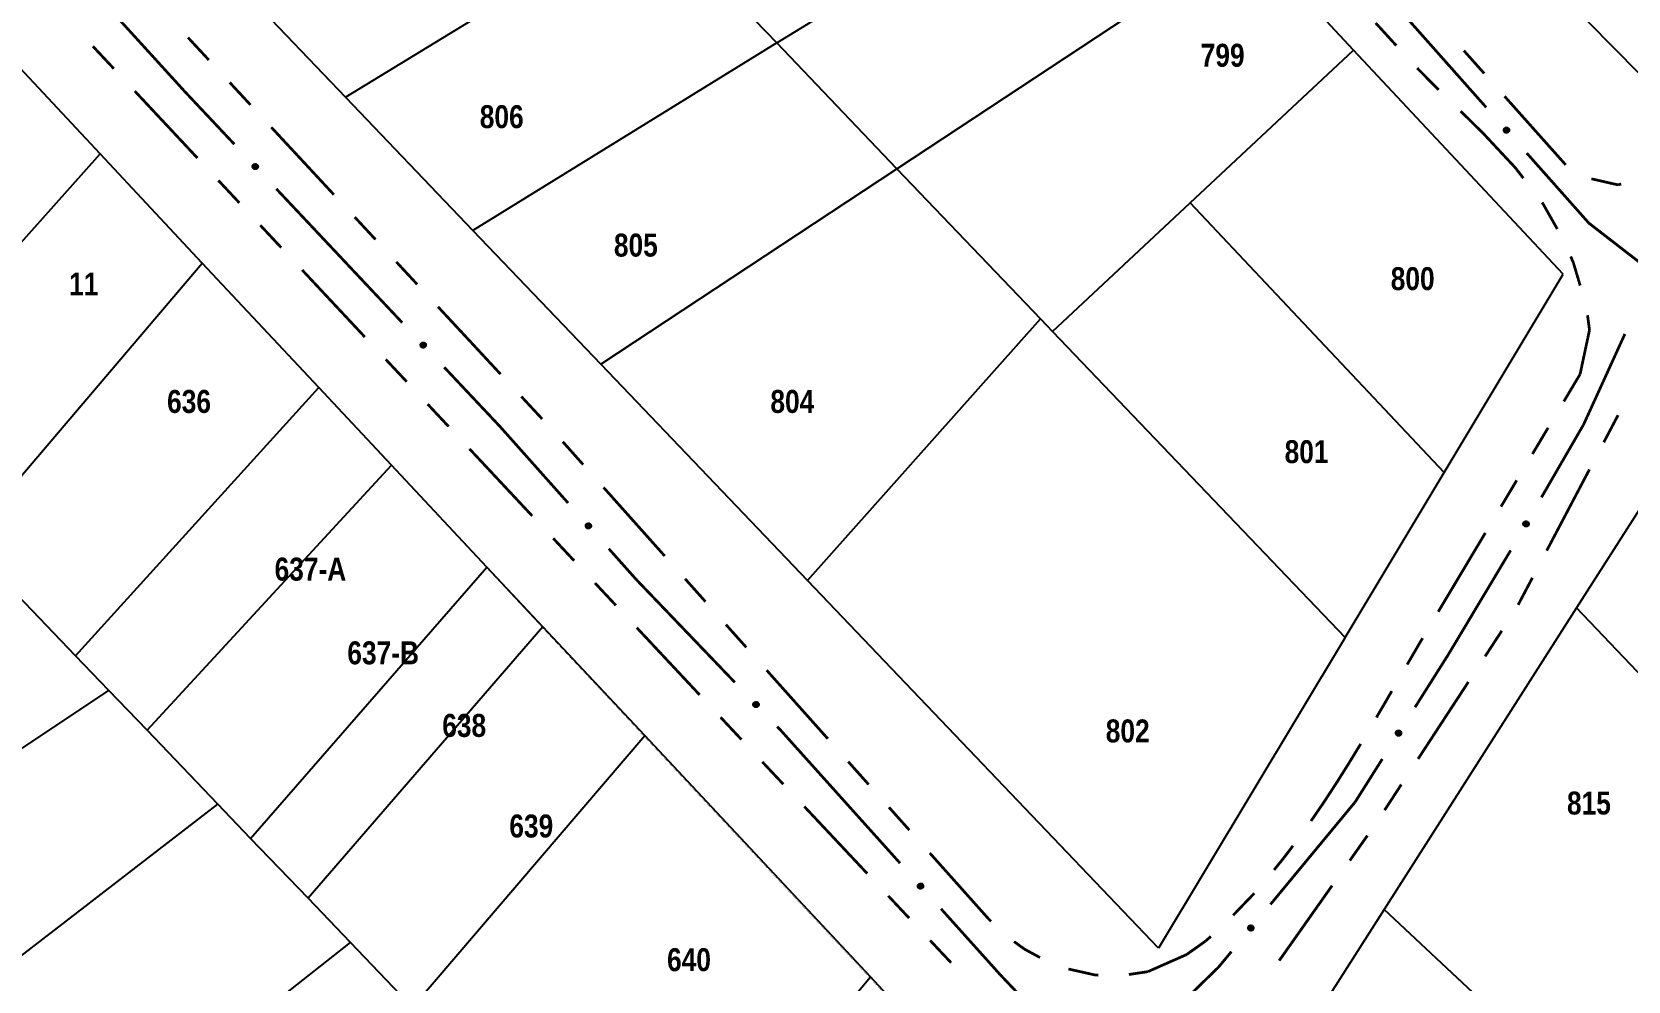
# Model space of a CAD drawing. Extents: x 201549 to 203722, y 4857623 to 4859778.
# Drawn here: x 202522.9 to 202627.1, y 4859147.4 to 4859209.4 of the extents above; entities that cross this region are included whole.
import ezdxf
from ezdxf.enums import TextEntityAlignment as Align

# ---------------------------------------------------------------- set-up
doc = ezdxf.new("R2010")
doc.units = 0
doc.header["$LTSCALE"] = 1.5
doc.header["$MEASUREMENT"] = 0
for name, color, linetype in [('CD-MALHA-LOTES', 40, 'CONTINUOUS'), ('RU-QUADRAS', 6, 'CONTINUOUS'), ('SV-EIXO-RUA-N-PAV', 6, 'CONTINUOUS'), ('SV-RUA-NAO-PAV-S-GUIA-C-GUIA', 7, 'CONTINUOUS'), ('Th_NmrPort', 1, 'CONTINUOUS')]:
    doc.layers.add(name, color=color, linetype=linetype)
doc.styles.get("Standard").update_dxf_attribs({"font": 'swisscbo.ttf'})

msp = doc.modelspace()

# ---------------------------------------------------------------- linework, layer by layer
at = {"layer": 'CD-MALHA-LOTES', "linetype": 'Continuous'}
for p, q in [((202607.15, 4859227.69), (202629.65, 4859204.84)), ((202571.55, 4859208.65), (202595.17, 4859223.21)), ((202543.38, 4859205.12), (202563.31, 4859217.27)), ((202563.31, 4859217.27), (202571.55, 4859208.65)), ((202532.33, 4859216.68), (202543.38, 4859205.12)), ((202579.39, 4859200.44), (202602.3, 4859215.58)), ((202609.21, 4859208.19), (202602.3, 4859215.58)), ((202527.35, 4859201.42), (202520.24, 4859209.01)), ((202571.55, 4859208.65), (202551.7, 4859196.41)), ((202579.39, 4859200.44), (202571.55, 4859208.65)), ((202598.54, 4859198.21), (202609.21, 4859208.19)), ((202622.9, 4859193.54), (202609.21, 4859208.19)), ((202543.38, 4859205.12), (202551.7, 4859196.41)), ((202511.45, 4859183.63), (202527.35, 4859201.42)), ((202534.03, 4859194.27), (202527.35, 4859201.42)), ((202560.05, 4859187.67), (202579.39, 4859200.44)), ((202579.39, 4859200.44), (202588.76, 4859190.64)), ((202589.56, 4859189.8), (202598.54, 4859198.21)), ((202615.12, 4859180.59), (202598.54, 4859198.21)), ((202551.7, 4859196.41), (202560.05, 4859187.67)), ((202518.58, 4859176.12), (202534.03, 4859194.27)), ((202541.64, 4859186.14), (202534.03, 4859194.27)), ((202615.12, 4859180.59), (202622.9, 4859193.54)), ((202573.55, 4859173.54), (202588.76, 4859190.64)), ((202588.76, 4859190.64), (202589.56, 4859189.8)), ((202589.56, 4859189.8), (202608.66, 4859169.82)), ((202560.05, 4859187.67), (202573.55, 4859173.54)), ((202525.75, 4859168.63), (202541.64, 4859186.14)), ((202546.39, 4859181.07), (202541.64, 4859186.14)), ((202630.15, 4859181.75), (202623.78, 4859171.76)), ((202530.42, 4859163.76), (202546.39, 4859181.07)), ((202552.61, 4859174.42), (202546.39, 4859181.07)), ((202608.66, 4859169.82), (202615.12, 4859180.59)), ((202525.75, 4859168.63), (202519.56, 4859175.09)), ((202537.18, 4859156.7), (202552.61, 4859174.42)), ((202556.26, 4859170.52), (202552.61, 4859174.42)), ((202596.48, 4859149.53), (202573.55, 4859173.54)), ((202623.78, 4859171.76), (202611.2, 4859152.06)), ((202644.18, 4859150.26), (202623.78, 4859171.76)), ((202556.26, 4859170.52), (202540.94, 4859152.79)), ((202562.92, 4859163.41), (202556.26, 4859170.52)), ((202608.66, 4859169.82), (202596.48, 4859149.53)), ((202527.93, 4859166.36), (202525.75, 4859168.63)), ((202506.03, 4859151.82), (202527.93, 4859166.36)), ((202530.42, 4859163.76), (202527.93, 4859166.36)), ((202535.05, 4859158.93), (202530.42, 4859163.76)), ((202547.76, 4859145.68), (202562.92, 4859163.41)), ((202577.67, 4859147.65), (202562.92, 4859163.41)), ((202514.37, 4859142.99), (202535.05, 4859158.93)), ((202537.18, 4859156.7), (202535.05, 4859158.93)), ((202540.94, 4859152.79), (202537.18, 4859156.7)), ((202543.71, 4859149.9), (202540.94, 4859152.79)), ((202611.2, 4859152.06), (202602.43, 4859138.31)), ((202634.39, 4859130.41), (202611.2, 4859152.06)), ((202523.14, 4859133.7), (202543.71, 4859149.9)), ((202547, 4859146.47), (202543.71, 4859149.9)), ((202562.8, 4859130), (202577.67, 4859147.65)), ((202593.19, 4859130.97), (202577.67, 4859147.65))]:
    msp.add_line(p, q, dxfattribs=at)
at = {"layer": 'RU-QUADRAS', "linetype": 'Continuous'}
for points in [[(202334.2, 4859336.31, 0.01, 0.01, 0), (202359.63, 4859380.78, 0.01, 0.01, 0), (202431.07, 4859305.95, 0.01, 0.01, 0), (202473.24, 4859258.37, 0.01, 0.01, 0), (202504.96, 4859225.34, 0.01, 0.01, 0), (202609.09, 4859113.89, 0.01, 0.01, 0), (202649.91, 4859068.53, 0.01, 0.01, 0), (202690.97, 4859026.08, 0.01, 0.01, 0), (202707.86, 4859007.86, 0.01, 0.01, 0), (202732.76, 4858982.37, 0.01, 0.01, 0), (202786.51, 4858923.72, 0.01, 0.01, 0), (202817.55, 4858891.17, 0.01, 0.01, 0), (202785.28, 4858854.63, 0.01, 0.01, 0), (202645.57, 4859005.19, 0.01, 0.01, 0), (202637.52, 4859012.98, 0.01, 0.01, 0), (202489.97, 4859168.83, 0.01, 0.01, 0), (202473.82, 4859188.57, 0.01, 0.01, 0.0163932161), (202447.13, 4859214.72, 0.01, 0.01, -0.0030039758)], [(202520.07, 4859317.59, 0.01, 0.01, 0), (202528.45, 4859326.83, 0.01, 0.01, 0), (202553.18, 4859369.07, 0.01, 0.01, -0.0062454547), (202659.68, 4859256.08, 0.01, 0.01, 0), (202644.76, 4859232.94, 0.01, 0.01, 0), (202641.02, 4859224.22, 0.01, 0.01, 0), (202629.65, 4859204.84, 0.01, 0.01, -0.0097152506), (202584.4, 4859251.71, 0.01, 0.01, 0)], [(202488.29, 4859262.79, 0.01, 0.01, 0), (202515.2, 4859308.77, 0.01, 0.01, 0), (202622.9, 4859193.54, 0.01, 0.01, 0), (202596.48, 4859149.53, 0.01, 0.01, 0)], [(202602.43, 4859138.31, 0.01, 0.01, 0), (202630.15, 4859181.75, 0.01, 0.01, -0.0047944513), (202715.52, 4859089.91, 0.01, 0.01, 0), (202737.4, 4859069.1, 0.01, 0.01, 0), (202711.64, 4859024.83, 0.01, 0.01, 0), (202643.02, 4859096.11, 0.01, 0.01, 0), (202638.37, 4859102.7, 0.01, 0.01, 0)]]:
    msp.add_lwpolyline(points, format="xyseb", close=True, dxfattribs=at)
at = {"layer": 'SV-EIXO-RUA-N-PAV', "const_width": 0.18}
for points in [[(202609.904235, 4859213.421321), (202617.868751, 4859204.445438)], [(202532.920014, 4859205.439213), (202527.987956, 4859210.857531)], [(202533.381243, 4859204.948967), (202532.920014, 4859205.439213)], [(202536.122136, 4859202.035634), (202533.381243, 4859204.948967)], [(202620.52359, 4859201.453477), (202624.505848, 4859196.965535)], [(202547.085706, 4859190.382303), (202538.863028, 4859199.122301)], [(202624.505848, 4859196.965535), (202624.580294, 4859196.881636)], [(202624.580294, 4859196.881636), (202628.445173, 4859193.889374)], [(202624.231152, 4859183.725083), (202626.930811, 4859189.643566)], [(202553.495304, 4859183.569452), (202549.826598, 4859187.46897)], [(202553.924873, 4859183.087013), (202553.495304, 4859183.569452)], [(202623.983261, 4859183.296766), (202624.231152, 4859183.725083)], [(202557.914864, 4859178.605946), (202553.924873, 4859183.087013)], [(202621.478705, 4859178.969272), (202623.983261, 4859183.296766)], [(202562.352216, 4859173.622458), (202560.574859, 4859175.618567)], [(202615.411014, 4859168.725046), (202619.470752, 4859175.509813)], [(202562.578661, 4859173.386168), (202562.352216, 4859173.622458)], [(202568.805809, 4859166.888275), (202562.578661, 4859173.386168)], [(202613.224724, 4859165.264417), (202615.361136, 4859168.646095)], [(202615.361136, 4859168.646095), (202615.411014, 4859168.725046)], [(202571.754169, 4859163.811724), (202571.57343, 4859164.000322)], [(202572.247741, 4859163.262012), (202571.754169, 4859163.811724)], [(202579.596727, 4859155.077123), (202572.247741, 4859163.262012)], [(202609.317054, 4859159.079054), (202611.088313, 4859161.882739)], [(202603.783257, 4859152.387021), (202608.881372, 4859158.552183)], [(202608.881372, 4859158.552183), (202609.317054, 4859159.079054)], [(202586.12962, 4859147.801152), (202582.269085, 4859152.100799)], [(202600.405199, 4859148.301927), (202601.2342, 4859149.30444)], [(202599.904117, 4859147.814388), (202600.405199, 4859148.301927)], [(202586.282138, 4859147.640483), (202586.12962, 4859147.801152)], [(202590.412972, 4859143.288908), (202586.282138, 4859147.640483)], [(202592.736858, 4859140.840839), (202599.904117, 4859147.814388)]]:
    msp.add_lwpolyline(points, dxfattribs=at)
at = {"layer": 'SV-EIXO-RUA-N-PAV'}
for points in [[(202619.183148, 4859203.129991), (202619.232005, 4859203.127768), (202619.273542, 4859203.115867), (202619.305328, 4859203.09597), (202619.328833, 4859203.071063), (202619.350009, 4859203.042874), (202619.365088, 4859203.009743), (202619.373679, 4859202.969264), (202619.371794, 4859202.920237), (202619.356806, 4859202.878488), (202619.338966, 4859202.846281), (202619.314406, 4859202.820277), (202619.286677, 4859202.800165), (202619.251744, 4859202.785639), (202619.210638, 4859202.777333), (202619.161385, 4859202.780422), (202619.120744, 4859202.792369), (202619.090504, 4859202.812422), (202619.064518, 4859202.837278), (202619.043243, 4859202.866316), (202619.028629, 4859202.898924), (202619.02034, 4859202.940327), (202619.024034, 4859202.988898), (202619.035486, 4859203.029569), (202619.055109, 4859203.060083), (202619.080157, 4859203.085116), (202619.108172, 4859203.106699), (202619.140845, 4859203.123244), (202619.183148, 4859203.129991)], [(202537.51086, 4859200.398891), (202537.461958, 4859200.399689), (202537.420092, 4859200.410375), (202537.387739, 4859200.429337), (202537.36352, 4859200.453549), (202537.341531, 4859200.481109), (202537.325493, 4859200.513786), (202537.315725, 4859200.553998), (202537.316182, 4859200.603059), (202537.329947, 4859200.645226), (202537.346841, 4859200.677939), (202537.370633, 4859200.704648), (202537.397764, 4859200.72556), (202537.432258, 4859200.741098), (202537.473105, 4859200.750598), (202537.522427, 4859200.748945), (202537.563399, 4859200.738188), (202537.59421, 4859200.719024), (202537.62091, 4859200.694935), (202537.643021, 4859200.66653), (202537.65858, 4859200.634362), (202537.668071, 4859200.593218), (202537.665795, 4859200.544559), (202537.655532, 4859200.503572), (202537.636807, 4859200.4725), (202537.612499, 4859200.446748), (202537.585125, 4859200.424357), (202537.552948, 4859200.406868), (202537.51086, 4859200.398891)], [(202548.47443, 4859188.74556), (202548.425528, 4859188.746358), (202548.383662, 4859188.757043), (202548.35131, 4859188.776006), (202548.32709, 4859188.800217), (202548.305101, 4859188.827778), (202548.289063, 4859188.860455), (202548.279296, 4859188.900666), (202548.279752, 4859188.949727), (202548.293517, 4859188.991895), (202548.310411, 4859189.024608), (202548.334203, 4859189.051317), (202548.361334, 4859189.072229), (202548.395829, 4859189.087766), (202548.436676, 4859189.097266), (202548.485997, 4859189.095614), (202548.526969, 4859189.084856), (202548.557781, 4859189.065693), (202548.58448, 4859189.041604), (202548.606592, 4859189.013198), (202548.62215, 4859188.981031), (202548.631641, 4859188.939887), (202548.629365, 4859188.891228), (202548.619102, 4859188.850241), (202548.600377, 4859188.819169), (202548.576069, 4859188.793416), (202548.548695, 4859188.771026), (202548.516518, 4859188.753536), (202548.47443, 4859188.74556)], [(202559.258196, 4859176.931746), (202559.209334, 4859176.933884), (202559.167777, 4859176.945714), (202559.135957, 4859176.965556), (202559.112409, 4859176.990422), (202559.091185, 4859177.018575), (202559.076048, 4859177.05168), (202559.067387, 4859177.092144), (202559.069188, 4859177.141174), (202559.084104, 4859177.182949), (202559.101888, 4859177.215186), (202559.126404, 4859177.241233), (202559.154098, 4859177.261393), (202559.189005, 4859177.275979), (202559.230098, 4859177.284356), (202559.279355, 4859177.281352), (202559.320017, 4859177.269475), (202559.350292, 4859177.249474), (202559.376321, 4859177.224662), (202559.397645, 4859177.195661), (202559.412316, 4859177.163079), (202559.420676, 4859177.12169), (202559.417066, 4859177.073112), (202559.405684, 4859177.032422), (202559.386114, 4859177.001874), (202559.361109, 4859176.976798), (202559.333131, 4859176.955167), (202559.300487, 4859176.938566), (202559.258196, 4859176.931746)], [(202620.309637, 4859177.16906), (202620.29636, 4859177.216132), (202620.294574, 4859177.259303), (202620.303449, 4859177.295738), (202620.319686, 4859177.32589), (202620.339772, 4859177.354866), (202620.366468, 4859177.379612), (202620.402182, 4859177.400514), (202620.449308, 4859177.414164), (202620.493652, 4859177.413087), (202620.529839, 4859177.406297), (202620.562254, 4859177.391176), (202620.590076, 4859177.371192), (202620.614864, 4859177.342612), (202620.635693, 4859177.306212), (202620.648271, 4859177.258493), (202620.649731, 4859177.216158), (202620.640222, 4859177.181141), (202620.624814, 4859177.148649), (202620.603953, 4859177.119313), (202620.577608, 4859177.095173), (202620.540922, 4859177.074267), (202620.493658, 4859177.062476), (202620.451451, 4859177.060538), (202620.41631, 4859177.069553), (202620.384662, 4859177.085442), (202620.355355, 4859177.105235), (202620.329362, 4859177.131035), (202620.309637, 4859177.16906)], [(202570.209556, 4859165.264397), (202570.160649, 4859165.264745), (202570.118687, 4859165.275044), (202570.08616, 4859165.293708), (202570.061718, 4859165.317695), (202570.039477, 4859165.345051), (202570.023138, 4859165.37758), (202570.013001, 4859165.417699), (202570.013005, 4859165.466762), (202570.026381, 4859165.509055), (202570.042973, 4859165.541922), (202570.066518, 4859165.568849), (202570.093455, 4859165.59001), (202570.127805, 4859165.605865), (202570.168562, 4859165.615741), (202570.217897, 4859165.614543), (202570.258966, 4859165.604164), (202570.289953, 4859165.585285), (202570.316874, 4859165.561443), (202570.339246, 4859165.533242), (202570.3551, 4859165.501219), (202570.36497, 4859165.460165), (202570.363142, 4859165.411487), (202570.353258, 4859165.370407), (202570.334819, 4859165.339164), (202570.31075, 4859165.313188), (202570.283583, 4859165.290547), (202570.251569, 4859165.272761), (202570.209556, 4859165.264397)], [(202611.986714, 4859163.510902), (202611.975273, 4859163.558454), (202611.975163, 4859163.601661), (202611.985444, 4859163.637725), (202612.002839, 4859163.667225), (202612.024034, 4859163.6954), (202612.051669, 4859163.719092), (202612.088167, 4859163.738593), (202612.135787, 4859163.750405), (202612.180056, 4859163.747608), (202612.215952, 4859163.73942), (202612.247757, 4859163.723053), (202612.274782, 4859163.702005), (202612.298443, 4859163.672485), (202612.317844, 4859163.635305), (202612.328563, 4859163.587134), (202612.32838, 4859163.544774), (202612.31752, 4859163.510152), (202612.300863, 4859163.478282), (202612.27888, 4859163.449777), (202612.251618, 4859163.426677), (202612.214149, 4859163.40721), (202612.166464, 4859163.397261), (202612.124212, 4859163.396961), (202612.089448, 4859163.407332), (202612.05844, 4859163.424437), (202612.029923, 4859163.445352), (202612.00495, 4859163.472141), (202611.986714, 4859163.510902)], [(202580.946988, 4859153.408507), (202580.898118, 4859153.410443), (202580.856513, 4859153.4221), (202580.82461, 4859153.441811), (202580.80096, 4859153.466579), (202580.779619, 4859153.494643), (202580.764345, 4859153.527685), (202580.755516, 4859153.568113), (202580.757114, 4859153.61715), (202580.771857, 4859153.658986), (202580.789507, 4859153.691297), (202580.813914, 4859153.717445), (202580.841525, 4859153.73772), (202580.876371, 4859153.752451), (202580.917428, 4859153.760998), (202580.966698, 4859153.758198), (202581.007409, 4859153.74649), (202581.037766, 4859153.726615), (202581.063898, 4859153.701911), (202581.085342, 4859153.672998), (202581.100148, 4859153.640477), (202581.108679, 4859153.599124), (202581.105271, 4859153.550531), (202581.094058, 4859153.509794), (202581.074614, 4859153.479166), (202581.049714, 4859153.453986), (202581.021826, 4859153.432239), (202580.989251, 4859153.415503), (202580.946988, 4859153.408507)], [(202602.332333, 4859150.805154), (202602.327031, 4859150.853774), (202602.332416, 4859150.896645), (202602.347199, 4859150.931109), (202602.368203, 4859150.958157), (202602.392808, 4859150.983408), (202602.423233, 4859151.003394), (202602.461913, 4859151.018096), (202602.510649, 4859151.023757), (202602.554203, 4859151.015354), (202602.588766, 4859151.002669), (202602.618232, 4859150.982391), (202602.642362, 4859150.958077), (202602.662077, 4859150.925788), (202602.676593, 4859150.886443), (202602.6811, 4859150.8373), (202602.675532, 4859150.795307), (202602.660358, 4859150.762347), (202602.639784, 4859150.732854), (202602.614355, 4859150.707375), (202602.584377, 4859150.687929), (202602.544737, 4859150.673385), (202602.496174, 4859150.669579), (202602.454227, 4859150.674654), (202602.421063, 4859150.689362), (202602.392483, 4859150.710271), (202602.366856, 4859150.734641), (202602.345492, 4859150.764388), (202602.332333, 4859150.805154)]]:
    msp.add_lwpolyline(points, close=True, dxfattribs=at)
for points in [[(202619.02034, 4859202.940327), (202619.210638, 4859202.777333)], [(202619.024034, 4859202.988898), (202619.251744, 4859202.785639)], [(202619.02588, 4859202.962756), (202619.228788, 4859202.783423)], [(202619.028629, 4859202.898924), (202619.161385, 4859202.780422)], [(202619.029919, 4859202.917085), (202619.180515, 4859202.784372)], [(202619.030451, 4859203.006946), (202619.265287, 4859202.795743)], [(202619.035486, 4859203.029569), (202619.286677, 4859202.800165)], [(202619.039292, 4859202.879796), (202619.13644, 4859202.79087)], [(202619.043243, 4859202.866316), (202619.120744, 4859202.792369)], [(202619.047026, 4859203.04172), (202619.298163, 4859202.812145)], [(202619.055109, 4859203.060083), (202619.314406, 4859202.820277)], [(202619.069034, 4859203.07037), (202619.323564, 4859202.83286)], [(202619.080157, 4859203.085116), (202619.338966, 4859202.846281)], [(202619.097498, 4859203.093801), (202619.345918, 4859202.867289)], [(202619.108172, 4859203.106699), (202619.356806, 4859202.878488)], [(202619.127542, 4859203.111339), (202619.361587, 4859202.903084)], [(202619.140845, 4859203.123244), (202619.371794, 4859202.920237)], [(202619.161209, 4859203.124795), (202619.36899, 4859202.946138)], [(202619.183148, 4859203.129991), (202619.373679, 4859202.969264)], [(202619.209712, 4859203.127699), (202619.36416, 4859202.994755)], [(202619.232005, 4859203.127768), (202619.365088, 4859203.009743)], [(202619.255713, 4859203.121086), (202619.350935, 4859203.032275)], [(202619.273542, 4859203.115867), (202619.350009, 4859203.042874)], [(202537.51086, 4859200.398891), (202537.315725, 4859200.553998)], [(202537.552948, 4859200.406868), (202537.316182, 4859200.603059)], [(202537.532637, 4859200.404724), (202537.319739, 4859200.57725)], [(202537.461958, 4859200.399689), (202537.325493, 4859200.513786)], [(202537.565898, 4859200.419154), (202537.325884, 4859200.620502)], [(202537.48424, 4859200.400408), (202537.325983, 4859200.528794)], [(202537.585125, 4859200.424357), (202537.329947, 4859200.645226)], [(202537.438066, 4859200.405677), (202537.340296, 4859200.491676)], [(202537.595419, 4859200.43756), (202537.340504, 4859200.656738)], [(202537.420092, 4859200.410375), (202537.341531, 4859200.481109)], [(202537.612499, 4859200.446748), (202537.346841, 4859200.677939)], [(202537.623187, 4859200.461812), (202537.361845, 4859200.691804)], [(202537.636807, 4859200.4725), (202537.370633, 4859200.704648)], [(202537.644352, 4859200.491091), (202537.386632, 4859200.71325)], [(202537.655532, 4859200.503572), (202537.397764, 4859200.72556)], [(202537.659906, 4859200.526333), (202537.419016, 4859200.730603)], [(202537.665795, 4859200.544559), (202537.432258, 4859200.741098)], [(202537.663188, 4859200.570637), (202537.455141, 4859200.743981)], [(202537.668071, 4859200.593218), (202537.473105, 4859200.750598)], [(202537.657819, 4859200.616171), (202537.50342, 4859200.744439)], [(202537.65858, 4859200.634362), (202537.522427, 4859200.748945)], [(202537.647364, 4859200.653171), (202537.547666, 4859200.739229)], [(202537.643021, 4859200.66653), (202537.563399, 4859200.738188)], [(202548.47443, 4859188.74556), (202548.279296, 4859188.900666)], [(202548.516518, 4859188.753536), (202548.279752, 4859188.949727)], [(202548.496208, 4859188.751393), (202548.283309, 4859188.923919)], [(202548.425528, 4859188.746358), (202548.289063, 4859188.860455)], [(202548.529468, 4859188.765823), (202548.289454, 4859188.967171)], [(202548.44781, 4859188.747077), (202548.289554, 4859188.875463)], [(202548.548695, 4859188.771026), (202548.293517, 4859188.991895)], [(202548.401636, 4859188.752346), (202548.303866, 4859188.838345)], [(202548.558989, 4859188.784229), (202548.304074, 4859189.003407)], [(202548.383662, 4859188.757043), (202548.305101, 4859188.827778)], [(202548.576069, 4859188.793416), (202548.310411, 4859189.024608)], [(202548.586757, 4859188.80848), (202548.325415, 4859189.038472)], [(202548.600377, 4859188.819169), (202548.334203, 4859189.051317)], [(202548.607922, 4859188.837759), (202548.350202, 4859189.059919)], [(202548.619102, 4859188.850241), (202548.361334, 4859189.072229)], [(202548.623476, 4859188.873002), (202548.382586, 4859189.077272)], [(202548.629365, 4859188.891228), (202548.395829, 4859189.087766)], [(202548.626758, 4859188.917306), (202548.418711, 4859189.09065)], [(202548.631641, 4859188.939887), (202548.436676, 4859189.097266)], [(202548.62139, 4859188.962839), (202548.46699, 4859189.091108)], [(202548.62215, 4859188.981031), (202548.485997, 4859189.095614)], [(202548.610934, 4859188.99984), (202548.511236, 4859189.085897)], [(202548.606592, 4859189.013198), (202548.526969, 4859189.084856)], [(202559.405684, 4859177.032422), (202559.154098, 4859177.261393)], [(202559.41068, 4859177.055054), (202559.17548, 4859177.265851)], [(202559.417066, 4859177.073112), (202559.189005, 4859177.275979)], [(202559.415175, 4859177.099252), (202559.211958, 4859177.278234)], [(202559.420676, 4859177.12169), (202559.230098, 4859177.284356)], [(202559.411057, 4859177.144915), (202559.260232, 4859177.277368)], [(202559.412316, 4859177.163079), (202559.279355, 4859177.281352)], [(202559.40162, 4859177.182189), (202559.304318, 4859177.270947)], [(202559.397645, 4859177.195661), (202559.320017, 4859177.269475)], [(202620.294574, 4859177.259303), (202620.339772, 4859177.354866)], [(202620.295236, 4859177.240738), (202620.34954, 4859177.359083)], [(202620.29636, 4859177.216132), (202620.366468, 4859177.379612)], [(202620.303446, 4859177.194995), (202620.380985, 4859177.383452)], [(202620.309637, 4859177.16906), (202620.402182, 4859177.400514)], [(202620.321477, 4859177.149875), (202620.425608, 4859177.403347)], [(202620.329362, 4859177.131035), (202620.449308, 4859177.414164)], [(202620.34485, 4859177.122158), (202620.468803, 4859177.409879)], [(202620.355355, 4859177.105235), (202620.493652, 4859177.413087)], [(202620.370958, 4859177.099166), (202620.50771, 4859177.40628)], [(202620.384662, 4859177.085442), (202620.529839, 4859177.406297)], [(202620.402161, 4859177.07953), (202620.547427, 4859177.395906)], [(202620.41631, 4859177.069553), (202620.562254, 4859177.391176)], [(202620.436284, 4859177.067664), (202620.575088, 4859177.378321)], [(202620.451451, 4859177.060538), (202620.590076, 4859177.371192)], [(202620.474509, 4859177.062884), (202620.601009, 4859177.352283)], [(202620.493658, 4859177.062476), (202620.614864, 4859177.342612)], [(202620.517889, 4859177.072461), (202620.624196, 4859177.321521)], [(202620.540922, 4859177.074267), (202620.635693, 4859177.306212)], [(202620.559964, 4859177.090678), (202620.638498, 4859177.275406)], [(202559.258196, 4859176.931746), (202559.067387, 4859177.092144)], [(202559.300487, 4859176.938566), (202559.069188, 4859177.141174)], [(202559.280125, 4859176.93698), (202559.072036, 4859177.115278)], [(202559.209334, 4859176.933884), (202559.076048, 4859177.05168)], [(202559.231628, 4859176.933992), (202559.07695, 4859177.066669)], [(202559.313769, 4859176.950493), (202559.079365, 4859177.158345)], [(202559.333131, 4859176.955167), (202559.084104, 4859177.182949)], [(202559.185615, 4859176.940526), (202559.09024, 4859177.029172)], [(202559.167777, 4859176.945714), (202559.091185, 4859177.018575)], [(202559.343783, 4859176.968083), (202559.094973, 4859177.194166)], [(202559.361109, 4859176.976798), (202559.101888, 4859177.215186)], [(202559.372206, 4859176.991564), (202559.117267, 4859177.228634)], [(202559.386114, 4859177.001874), (202559.126404, 4859177.241233)], [(202559.394165, 4859177.020252), (202559.142632, 4859177.249392)], [(202620.577608, 4859177.095173), (202620.648271, 4859177.258493)], [(202620.592404, 4859177.111317), (202620.646211, 4859177.231527)], [(202620.603953, 4859177.119313), (202620.649731, 4859177.216158)], [(202570.209556, 4859165.264397), (202570.013001, 4859165.417699)], [(202570.251569, 4859165.272761), (202570.013005, 4859165.466762)], [(202570.231279, 4859165.270431), (202570.0168, 4859165.440988)], [(202570.264405, 4859165.285167), (202570.022546, 4859165.484294)], [(202570.160649, 4859165.264745), (202570.023138, 4859165.37758)], [(202570.182924, 4859165.265669), (202570.02349, 4859165.392591)], [(202570.283583, 4859165.290547), (202570.026381, 4859165.509055)], [(202570.293755, 4859165.303844), (202570.036831, 4859165.520663)], [(202570.136703, 4859165.270513), (202570.038145, 4859165.355607)], [(202570.118687, 4859165.275044), (202570.039477, 4859165.345051)], [(202570.31075, 4859165.313188), (202570.042973, 4859165.541922)], [(202570.321299, 4859165.32835), (202570.057848, 4859165.555924)], [(202570.334819, 4859165.339164), (202570.066518, 4859165.568849)], [(202570.342193, 4859165.357823), (202570.082436, 4859165.577598)], [(202570.353258, 4859165.370407), (202570.093455, 4859165.59001)], [(202570.357422, 4859165.393207), (202570.11466, 4859165.595249)], [(202570.363142, 4859165.411487), (202570.127805, 4859165.605865)], [(202570.360295, 4859165.43754), (202570.150659, 4859165.608959)], [(202570.36497, 4859165.460165), (202570.168562, 4859165.615741)], [(202570.354507, 4859165.483022), (202570.198933, 4859165.609862)], [(202570.3551, 4859165.501219), (202570.217897, 4859165.614543)], [(202570.343711, 4859165.519925), (202570.243224, 4859165.60506)], [(202570.339246, 4859165.533242), (202570.258966, 4859165.604164)], [(202611.975273, 4859163.558454), (202612.051669, 4859163.719092)], [(202611.981534, 4859163.537057), (202612.066324, 4859163.722365)], [(202611.986714, 4859163.510902), (202612.088167, 4859163.738593)], [(202611.997802, 4859163.491272), (202612.111685, 4859163.740514)], [(202612.00495, 4859163.472141), (202612.135787, 4859163.750405)], [(202612.020082, 4859163.46267), (202612.155101, 4859163.745366)], [(202612.029923, 4859163.445352), (202612.180056, 4859163.747608)], [(202612.045278, 4859163.438682), (202612.19384, 4859163.740261)], [(202612.05844, 4859163.424437), (202612.215952, 4859163.73942)], [(202612.075696, 4859163.417851), (202612.233124, 4859163.728355)], [(202612.089448, 4859163.407332), (202612.247757, 4859163.723053)], [(202612.109334, 4859163.40467), (202612.260082, 4859163.70971)], [(202611.975104, 4859163.583084), (202612.033957, 4859163.699235)], [(202611.975163, 4859163.601661), (202612.024034, 4859163.6954)], [(202612.124212, 4859163.396961), (202612.274782, 4859163.702005)], [(202612.147344, 4859163.398411), (202612.284973, 4859163.682686)], [(202612.166464, 4859163.397261), (202612.298443, 4859163.672485)], [(202612.191064, 4859163.406299), (202612.30695, 4859163.651048)], [(202612.214149, 4859163.40721), (202612.317844, 4859163.635305)], [(202612.233813, 4859163.42287), (202612.319453, 4859163.604413)], [(202612.251618, 4859163.426677), (202612.328563, 4859163.587134)], [(202612.26703, 4859163.442235), (202612.325458, 4859163.560268)], [(202612.27888, 4859163.449777), (202612.32838, 4859163.544774)], [(202580.946988, 4859153.408507), (202580.755516, 4859153.568113)], [(202580.989251, 4859153.415503), (202580.757114, 4859153.61715)], [(202580.968896, 4859153.413832), (202580.760069, 4859153.591266)], [(202580.898118, 4859153.410443), (202580.764345, 4859153.527685)], [(202580.920411, 4859153.410644), (202580.765185, 4859153.542678)], [(202581.002483, 4859153.427485), (202580.76722, 4859153.634363)], [(202581.021826, 4859153.432239), (202580.771857, 4859153.658986)], [(202580.874372, 4859153.416986), (202580.77863, 4859153.505236)], [(202580.856513, 4859153.4221), (202580.779619, 4859153.494643)], [(202581.032424, 4859153.445199), (202580.782679, 4859153.670249)], [(202581.049714, 4859153.453986), (202580.789507, 4859153.691297)], [(202581.06075, 4859153.468797), (202580.80483, 4859153.704808)], [(202581.074614, 4859153.479166), (202580.813914, 4859153.717445)], [(202581.08259, 4859153.497576), (202580.830109, 4859153.725672)], [(202581.094058, 4859153.509794), (202580.841525, 4859153.73772)], [(202581.09896, 4859153.532447), (202580.862888, 4859153.742267)], [(202581.105271, 4859153.550531), (202580.876371, 4859153.752451)], [(202581.103272, 4859153.576663), (202580.899315, 4859153.754801)], [(202581.108679, 4859153.599124), (202580.917428, 4859153.760998)], [(202581.098964, 4859153.622309), (202580.947592, 4859153.754135)], [(202581.100148, 4859153.640477), (202580.966698, 4859153.758198)], [(202581.089373, 4859153.659543), (202580.991704, 4859153.747897)], [(202581.085342, 4859153.672998), (202581.007409, 4859153.74649)], [(202602.327031, 4859150.853774), (202602.423233, 4859151.003394)], [(202602.329995, 4859150.878226), (202602.403139, 4859150.98595)], [(202602.330521, 4859150.831755), (202602.438185, 4859151.004777)], [(202602.332333, 4859150.805154), (202602.461913, 4859151.018096)], [(202602.332416, 4859150.896645), (202602.392808, 4859150.983408)], [(202602.340834, 4859150.784273), (202602.485485, 4859151.017012)], [(202602.345492, 4859150.764388), (202602.510649, 4859151.023757)], [(202602.359297, 4859150.75307), (202602.529165, 4859151.016304)], [(202602.366856, 4859150.734641), (202602.554203, 4859151.015354)], [(202602.381239, 4859150.726073), (202602.56694, 4859151.006314)], [(202602.392483, 4859150.710271), (202602.588766, 4859151.002669)], [(202602.408761, 4859150.701543), (202602.604392, 4859150.98951)], [(202602.421063, 4859150.689362), (202602.618232, 4859150.982391)], [(202602.44045, 4859150.684192), (202602.62876, 4859150.967589)], [(202602.454227, 4859150.674654), (202602.642362, 4859150.958077)], [(202602.477355, 4859150.673151), (202602.650014, 4859150.937619)], [(202602.496174, 4859150.669579), (202602.662077, 4859150.925788)], [(202602.521723, 4859150.675416), (202602.667789, 4859150.903443)], [(202602.544737, 4859150.673385), (202602.676593, 4859150.886443)], [(202602.566233, 4859150.686417), (202602.674261, 4859150.855597)], [(202602.584377, 4859150.687929), (202602.6811, 4859150.8373)], [(202602.601642, 4859150.701402), (202602.674604, 4859150.811047)], [(202602.614355, 4859150.707375), (202602.675532, 4859150.795307)]]:
    msp.add_lwpolyline(points, dxfattribs=at)
at = {"layer": 'SV-RUA-NAO-PAV-S-GUIA-C-GUIA', "const_width": 0.18}
for points in [[(202612.003284, 4859208.478096), (202610.654849, 4859209.955162)], [(202533.092882, 4859209.00496), (202534.453738, 4859207.53933)], [(202526.883789, 4859208.43275), (202528.250004, 4859206.972113)], [(202616.411161, 4859208.151909), (202617.742218, 4859206.659163)], [(202613.426559, 4859206.945501), (202613.363826, 4859207.012245)], [(202614.065176, 4859206.299466), (202613.426559, 4859206.945501)], [(202529.616218, 4859205.511477), (202533.714861, 4859201.129568)], [(202535.814594, 4859206.0737), (202537.17545, 4859204.60807)], [(202614.489157, 4859205.87056), (202614.065176, 4859206.299466)], [(202614.772621, 4859205.592739), (202614.489157, 4859205.87056)], [(202619.073274, 4859205.166417), (202623.066442, 4859200.68818)], [(202616.659411, 4859203.750683), (202616.203058, 4859204.194941)], [(202616.917299, 4859203.495055), (202616.659411, 4859203.750683)], [(202617.734268, 4859202.685245), (202616.917299, 4859203.495055)], [(202538.536305, 4859203.14244), (202542.618873, 4859198.745549)], [(202618.314059, 4859202.064115), (202617.734268, 4859202.685245)], [(202619.781443, 4859200.492108), (202618.314059, 4859202.064115)], [(202620.299005, 4859199.818409), (202619.781443, 4859200.492108)], [(202535.081076, 4859199.668932), (202536.44729, 4859198.208296)], [(202624.743047, 4859199.779735), (202625.717722, 4859199.556109)], [(202625.717722, 4859199.556109), (202626.480119, 4859199.381187)], [(202626.480119, 4859199.381187), (202626.687685, 4859199.447146)], [(202621.582572, 4859198.147615), (202621.517436, 4859198.2324)], [(202622.022401, 4859197.370345), (202621.582572, 4859198.147615)], [(202543.979729, 4859197.279919), (202545.340584, 4859195.814289)], [(202622.514885, 4859196.500024), (202622.022401, 4859197.370345)], [(202537.813504, 4859196.74766), (202539.179719, 4859195.287024)], [(202546.70144, 4859194.348659), (202548.062296, 4859192.883029)], [(202623.566252, 4859194.295569), (202623.391858, 4859194.7061)], [(202623.724612, 4859193.764724), (202623.566252, 4859194.295569)], [(202540.545933, 4859193.826387), (202544.644576, 4859189.444479)], [(202624.010479, 4859192.806454), (202623.724612, 4859193.764724)], [(202549.423152, 4859191.417399), (202553.505719, 4859187.020509)], [(202624.619332, 4859189.903432), (202624.489676, 4859190.870035)], [(202624.002046, 4859187.01154), (202624.614168, 4859189.879237)], [(202624.614168, 4859189.879237), (202624.619332, 4859189.903432)], [(202546.010791, 4859187.983842), (202547.377005, 4859186.523206)], [(202622.941908, 4859185.236295), (202623.967335, 4859186.953415)], [(202623.967335, 4859186.953415), (202624.002046, 4859187.01154)], [(202554.866575, 4859185.554879), (202556.227431, 4859184.089249)], [(202548.74322, 4859185.06257), (202550.109434, 4859183.601934)], [(202620.891053, 4859181.802057), (202621.91648, 4859183.519176)], [(202625.550671, 4859182.568907), (202626.482668, 4859184.338478)], [(202557.568333, 4859182.605457), (202558.899856, 4859181.113127)], [(202551.475648, 4859182.141297), (202555.574292, 4859177.759389)], [(202621.822682, 4859175.490623), (202624.618674, 4859180.799336)], [(202560.231378, 4859179.620798), (202564.225946, 4859175.143809)], [(202618.840198, 4859178.367818), (202619.865626, 4859180.084937)], [(202556.940506, 4859176.298753), (202558.306721, 4859174.838116)], [(202614.738489, 4859171.499341), (202617.814771, 4859176.650699)], [(202559.672935, 4859173.37748), (202561.039149, 4859171.916844)], [(202565.557468, 4859173.651479), (202566.888991, 4859172.159149)], [(202619.958688, 4859171.951481), (202620.890685, 4859173.721052)], [(202562.405364, 4859170.456208), (202566.504007, 4859166.074299)], [(202568.220514, 4859170.66682), (202569.552036, 4859169.17449)], [(202617.800128, 4859168.585655), (202618.894332, 4859170.259787)], [(202612.723481, 4859168.072584), (202613.213968, 4859168.915602)], [(202613.213968, 4859168.915602), (202613.478865, 4859169.370889)], [(202613.478865, 4859169.370889), (202613.718995, 4859169.778702)], [(202612.711115, 4859168.05123), (202612.723481, 4859168.072584)], [(202570.883559, 4859167.682161), (202574.878126, 4859163.205172)], [(202613.42331, 4859161.889129), (202616.705924, 4859166.911524)], [(202611.215732, 4859165.47227), (202611.708356, 4859166.320775)], [(202610.700407, 4859164.593344), (202611.206194, 4859165.456002)], [(202611.206194, 4859165.456002), (202611.215732, 4859165.47227)], [(202567.870221, 4859164.613663), (202569.236436, 4859163.153026)], [(202608.90294, 4859161.603341), (202609.679003, 4859162.873841)], [(202570.603288, 4859161.692989), (202571.972833, 4859160.235475)], [(202576.209649, 4859161.712842), (202577.541171, 4859160.220513)], [(202608.630458, 4859161.170782), (202608.90294, 4859161.603341)], [(202608.102707, 4859160.33299), (202608.630458, 4859161.170782)], [(202607.281298, 4859159.076819), (202608.097321, 4859160.324755)], [(202608.097321, 4859160.324755), (202608.102707, 4859160.33299)], [(202611.234901, 4859158.540866), (202612.329106, 4859160.214997)], [(202573.342378, 4859158.777961), (202577.451013, 4859154.405419)], [(202578.872694, 4859158.728183), (202580.204217, 4859157.235853)], [(202606.434799, 4859157.837547), (202606.994232, 4859158.656556)], [(202606.994232, 4859158.656556), (202607.281298, 4859159.076819)], [(202606.430039, 4859157.830916), (202606.434799, 4859157.837547)], [(202608.963105, 4859155.249238), (202610.115943, 4859156.883547)], [(202581.535739, 4859155.743524), (202584.864546, 4859152.0127)], [(202604.020725, 4859154.639112), (202604.648434, 4859155.41756)], [(202604.648434, 4859155.41756), (202604.650872, 4859155.420584)], [(202604.650872, 4859155.420584), (202605.25296, 4859156.214143)], [(202604.351752, 4859148.712004), (202607.810267, 4859153.61493)], [(202578.820558, 4859152.947905), (202580.190103, 4859151.490391)], [(202601.341468, 4859151.671958), (202602.03492, 4859152.392461)], [(202602.03492, 4859152.392461), (202602.719612, 4859153.103862)], [(202602.719612, 4859153.103862), (202602.727857, 4859153.113433)], [(202584.864546, 4859152.0127), (202585.39988, 4859151.412714)], [(202585.39988, 4859151.412714), (202585.540676, 4859151.276493)], [(202599.54008, 4859149.988274), (202599.8923, 4859150.296264)], [(202581.559648, 4859150.032877), (202582.929192, 4859148.575363)], [(202587.040014, 4859149.959528), (202587.709252, 4859149.472279)], [(202587.709252, 4859149.472279), (202588.739406, 4859148.913009)], [(202595.786184, 4859147.996471), (202598.289538, 4859149.104128)], [(202598.289538, 4859149.104128), (202598.316373, 4859149.116001)], [(202598.316373, 4859149.116001), (202599.106779, 4859149.679412)], [(202599.106779, 4859149.679412), (202599.54008, 4859149.988274)], [(202590.590978, 4859148.167699), (202591.566783, 4859147.949052)], [(202595.526594, 4859147.957222), (202595.786184, 4859147.996471)], [(202591.566783, 4859147.949052), (202592.332196, 4859147.777548)], [(202592.332196, 4859147.777548), (202592.547524, 4859147.766563)], [(202594.537833, 4859147.80772), (202595.526594, 4859147.957222)]]:
    msp.add_lwpolyline(points, dxfattribs=at)

# ---------------------------------------------------------------- texts
at = {"layer": 'Th_NmrPort', "color": 1}
for s, p in [('799', (202599.228554, 4859207.847271)), ('806', (202552.148554, 4859203.837271)), ('805', (202560.908554, 4859195.447271)), ('800', (202611.638554, 4859193.257271)), ('11', (202525.328554, 4859192.907271)), ('636', (202531.728554, 4859185.237271)), ('804', (202571.128554, 4859185.237271)), ('801', (202604.708554, 4859181.957271)), ('637-A', (202538.748554, 4859174.287271)), ('637-B', (202543.498554, 4859168.817271)), ('638', (202549.698554, 4859164.077271)), ('802', (202593.028554, 4859163.717271)), ('815', (202623.148554, 4859159.007271)), ('639', (202554.078554, 4859157.507271)), ('640', (202564.378554, 4859148.777271))]:
    msp.add_text(s, height=1.5, dxfattribs=at).set_placement(p, align=Align.MIDDLE_LEFT)

doc.saveas('drawing.dxf')
